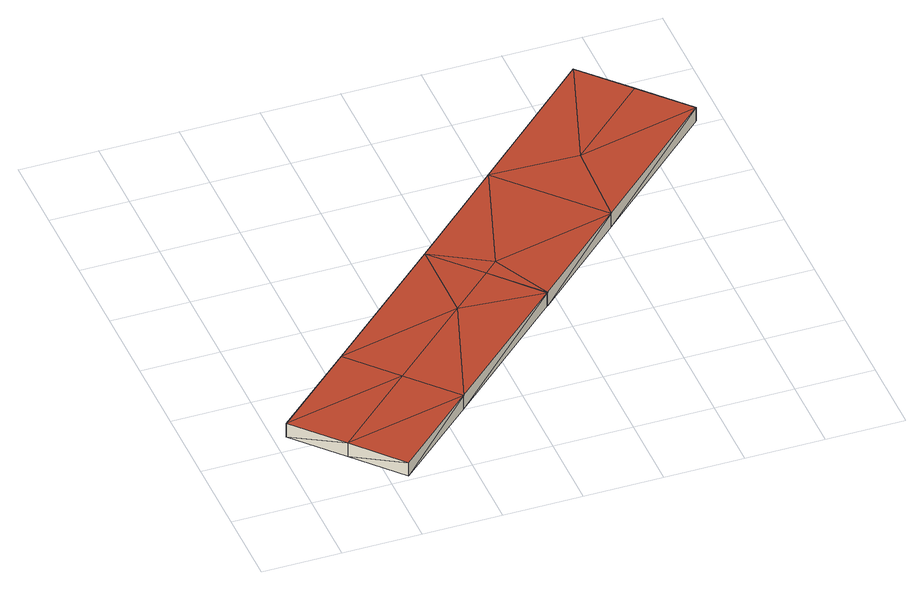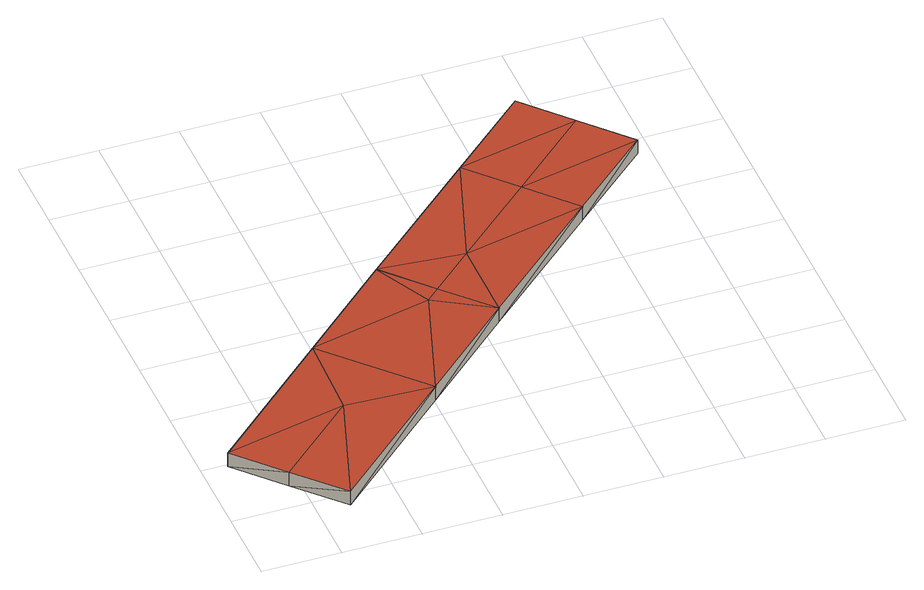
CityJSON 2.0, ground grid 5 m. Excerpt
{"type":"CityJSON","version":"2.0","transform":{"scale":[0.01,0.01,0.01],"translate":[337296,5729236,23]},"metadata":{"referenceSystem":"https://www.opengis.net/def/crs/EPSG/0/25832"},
"CityObjects":{
"building1":{"type":"Building","attributes":{"Geometrietyp2DReferenz":"2000","Gemeindeschluessel":"05170048","function":"53001_1800","roofType":"9999","measuredHeight":1},"geometry":[{"type":"Solid","lod":"2","boundaries":[[[[0,1,2]],[[1,3,2]],[[4,5,0]],[[5,1,0]],[[6,7,4]],[[7,5,4]],[[8,9,6]],[[9,7,6]],[[10,11,8]],[[11,9,8]],[[12,13,10]],[[13,11,10]],[[14,15,12]],[[15,13,12]],[[16,17,14]],[[17,15,14]],[[18,19,16]],[[19,17,16]],[[20,21,18]],[[21,19,18]],[[22,23,20]],[[23,21,20]],[[24,25,22]],[[25,23,22]],[[26,27,24]],[[27,25,24]],[[2,3,26]],[[3,27,26]],[[3,1,28]],[[28,1,5]],[[28,5,29]],[[29,5,7]],[[29,7,30]],[[30,7,31]],[[31,7,9]],[[31,9,17]],[[17,9,32]],[[32,9,11]],[[32,11,13]],[[32,13,15]],[[32,15,17]],[[25,27,3]],[[25,3,28]],[[25,28,29]],[[25,29,23]],[[23,29,30]],[[23,30,21]],[[21,30,19]],[[19,30,31]],[[19,31,17]],[[2,33,0]],[[33,4,0]],[[33,34,4]],[[34,6,4]],[[34,35,6]],[[35,36,6]],[[36,8,6]],[[36,16,8]],[[16,37,8]],[[37,10,8]],[[37,12,10]],[[37,14,12]],[[37,16,14]],[[24,2,26]],[[24,33,2]],[[24,34,33]],[[24,22,34]],[[22,35,34]],[[22,20,35]],[[20,18,35]],[[18,36,35]],[[18,16,36]]]],"semantics":{"surfaces":[{"type":"WallSurface"},{"type":"GroundSurface"},{"type":"RoofSurface"}],"values":[[0,0,0,0,0,0,0,0,0,0,0,0,0,0,0,0,0,0,0,0,0,0,0,0,0,0,0,0,1,1,1,1,1,1,1,1,1,1,1,1,1,1,1,1,1,1,1,1,1,1,2,2,2,2,2,2,2,2,2,2,2,2,2,2,2,2,2,2,2,2,2,2]]}}]}
},
"vertices":[
[79,625,200],[79,625,100],[348,329,200],[348,329,100],[597,1096,202],[597,1096,102],[1386,1813,206],[1386,1813,106],[1989,2368,208],[1989,2368,108],[2798,3113,211],[2798,3113,111],[3069,2819,211],[3069,2819,111],[3340,2525,211],[3340,2525,111],[2531,1779,208],[2531,1779,108],[1928,1224,206],[1928,1224,106],[1927,1223,206],[1927,1223,106],[1926,1222,206],[1926,1222,106],[1135,504,202],[1135,504,102],[617,33,200],[617,33,100],[866,800,102],[1384,1271,105],[1657,1518,106],[1745,1599,107],[2554,2345,109],[866,800,202],[1384,1271,205],[1657,1518,206],[1745,1599,207],[2554,2345,209]
]}
